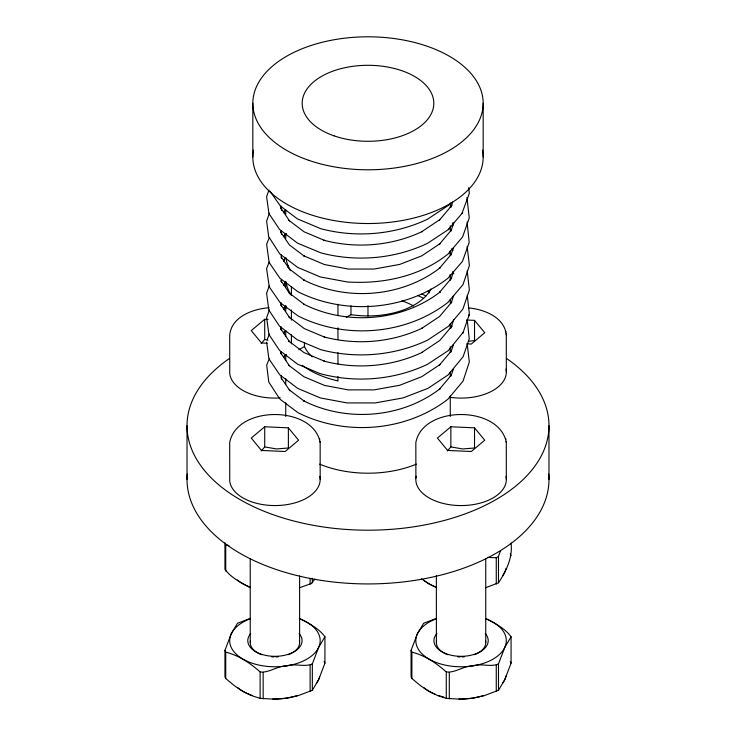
<?xml version="1.0" encoding="UTF-8"?>
<svg xmlns="http://www.w3.org/2000/svg" width="736" height="736" viewBox="0 0 736 736"><rect width="100%" height="100%" fill="white"/><g stroke="black" fill="none" stroke-linecap="round" stroke-linejoin="round"><path stroke-width="1.1" d="M299.607 642.473L299.607 575.948M485.751 642.473L485.751 558.744M320.942 373.86C356.252 383.162 394.441 379.969 427.478 364.329L448.316 350.603L463.165 332.313M468.869 315.735L469.292 313.131L467.231 295.274M452.649 202.05L450.864 207.239L451.278 206.062M450.892 231.168L453.753 222.861M450.947 255.088L453.45 247.811M451.021 279.018L453.523 271.74M453.634 295.66L451.122 302.956L451.849 301.962L439.604 316.462L421.535 328.523L422.197 328.155C391.773 342.553 356.601 345.506 324.088 336.941L324.742 337.189L304.253 328.569L288.862 316.922M453.762 319.608L450.846 328.09L452.042 325.956L439.769 340.501L421.654 352.59L422.363 352.305C391.837 366.749 356.555 369.702 323.941 361.109L324.613 361.275L304.078 352.636L288.641 340.961L289.57 341.78L280.664 328.67L281.336 329.903M453.413 344.752L450.91 352.02L451.398 350.879L439.226 365.304L439.953 364.559L421.792 376.685L399.657 385.278L374.192 389.868L348.202 389.878L324.484 385.397L303.885 376.722L288.402 365.019L289.395 365.774L280.462 352.627L281.216 353.823M462.76 333.491L469.301 314.465M453.505 368.69L450.993 375.976L451.564 374.872L439.364 389.326L440.156 388.645C402.049 418.177 346.509 422.51 303.683 400.844L304.529 401.378L289.202 389.795L289.947 390.807L281.088 377.761M299.304 618.433C308.467 623.061 318.909 628.424 324.926 636.769L324.926 663.173L318.633 679.65L312.34 690.294L298.347 695.575L286.635 698.124L274.933 699.2L260.13 698.372L251.51 695.575L242.935 691.371L234.361 685.676L225.74 678.528L224.931 676.77L224.931 650.366L231.224 633.889L237.516 623.254L250.433 618.332M312.34 690.294L312.34 663.89L318.633 647.413L324.926 636.769M485.447 618.433C494.62 623.061 505.062 628.424 511.069 636.769L511.069 663.173L504.776 679.65L498.484 690.294L484.5 695.575L472.788 698.124L461.076 699.2L446.274 698.372L437.653 695.575L429.079 691.371L420.504 685.676L411.893 678.528L411.074 676.77L411.074 650.366L417.367 633.889L423.66 623.254L436.577 618.332M485.567 587.742L498.484 582.82L498.484 556.425L500.59 550.436M511.069 543.076C512.836 557.428 506.239 571.154 498.484 582.82M498.484 690.294L498.484 663.89L504.776 647.413L511.069 636.769M461.923 213.486L469.292 193.504L468.777 187.708M268.971 189.998L266.607 196.705L268.934 213.541L279.616 229.494L297.537 243.147L320.97 252.899C356.252 262.191 394.422 258.998 427.45 243.368L448.279 229.641L462.732 212.529M269.413 213.136L266.607 221.186L268.668 236.633L279.763 253.865L297.703 267.426L320.408 276.975L347.364 281.971C382.812 284.216 419.962 276.561 448.123 253.948L462.622 236.918L469.255 217.948L466.937 197.487M269.275 237.59L266.634 244.223L269.128 262.439L279.928 278.236L297.878 291.695C344.991 315.496 406.051 310.721 447.957 278.245L462.493 261.308L469.2 242.402L467.047 221.922M283.737 212.741L284.565 210.754L283.682 211.802L285.31 210.284M269.155 262.053L266.598 268.714L269.256 286.884L280.103 302.606L298.062 315.946C345.055 339.692 405.978 334.926 447.773 302.533L462.99 284.657L469.384 265.549L467.139 246.376M283.875 236.661L284.703 234.683L283.875 235.778L286.322 233.505M269.505 285.458L266.598 293.195L268.824 310.049L279.432 326.066L297.335 339.82L320.795 349.674C356.196 359.002 394.505 355.792 427.644 340.115L448.491 326.278L462.889 309.074L469.356 290.012L467.194 270.82M283.572 261.565L284.804 258.594L284.059 259.744M269.44 309.911L266.616 317.667L268.925 334.503L279.597 350.456L297.51 364.118L320.27 373.695M283.654 285.476L284.896 282.504M267.288 339.314L269.468 334.07M283.728 309.387L284.961 306.415L284.363 307.676M269.33 358.487L266.699 365.139L268.76 382.021L279.229 398.158M283.682 333.62L284.51 331.632L283.618 332.69L285.246 331.172M283.811 357.576L284.639 355.589L283.829 356.702L286.276 354.43M299.423 587.742L311.374 583.547L314.861 579.131M268.088 319.452L264.712 319.295L264.712 339.443L261.16 343.574M264.712 426.77L251.252 438.067L261.473 450.441L285.145 451.518L298.604 440.22L288.383 427.846L264.712 426.77L264.712 446.918L261.16 451.039M450.855 426.77L437.396 438.067L447.617 450.441L471.288 451.518L484.748 440.22L474.527 427.846L450.855 426.77L450.855 446.918L447.304 451.039M439.125 220.46L452.088 205.105M448.279 229.641L448.96 228.841M451.389 230.028L439.217 244.444L439.962 243.708L421.802 255.834L399.666 264.436L374.155 269.036L348.202 269.036L324.484 264.546L303.885 255.88L304.695 256.478L289.404 244.922L280.48 231.785L281.253 232.972M451.527 254.003L439.328 268.447L440.128 267.775C402.04 297.307 346.527 301.631 303.71 279.974L304.566 280.499L289.248 268.916M451.674 277.969L439.456 292.45L440.312 291.852C402.114 321.457 346.454 325.79 303.517 304.078L304.419 304.52L289.064 292.91M283.406 308.669L285.862 306.388M264.712 319.295L251.252 330.593L261.473 342.967L267.113 343.224M312.34 663.89C304.732 667.478 294.86 663.081 286.635 665.887C277.444 665.841 269.082 673.081 260.121 671.968C250.212 663.053 238.795 655.436 225.74 652.124L224.931 650.366M498.484 556.425L496.266 557.704L487.701 557.446M498.484 663.89C490.875 667.478 481.004 663.081 472.779 665.887C463.597 665.841 455.225 673.081 446.274 671.968C436.356 663.053 424.948 655.436 411.884 652.124L411.074 650.366M448.436 205.335L427.607 219.172C394.487 234.839 356.206 238.05 320.822 228.721L297.372 218.868L280.361 206.006L270.094 191.296M439.806 219.65L421.682 231.748L422.4 231.454C391.856 245.907 356.555 248.869 323.923 240.267L324.594 240.433L304.051 231.785L288.604 220.11L289.552 220.938L280.646 207.819L281.336 209.061M346.316 317.317L350.971 314.64A65.817 37.996 0 0 0 430.937 289.046M298.853 349.766L304.428 346.546L304.428 343.151M468.28 341.384L474.527 340.529L474.527 320.372L466.633 320.013M269.082 307.749C253.074 308.918 231.509 316.544 229.696 335.082L229.742 370.64A45.246 26.119 0 0 0 280.333 397.909M466.78 343.841L471.288 344.052L484.748 332.746L474.527 320.372M468.464 307.896C483.984 309.359 504.418 317.004 506.294 334.88L506.322 371.873M284.188 308.071L286.019 308.366M264.712 339.443L267.959 340.28M450.855 446.918L462.686 448.951L474.527 447.994L474.527 427.846M264.712 446.918L276.543 448.951L288.383 447.994L288.383 427.846M250.553 587.641C241.39 583.013 230.938 577.659 224.931 569.305L224.931 542.901L225.74 544.649L228.979 545.698M421.829 294.096L425.978 295.936M436.696 587.641L429.079 583.896L421.461 578.836M279.974 399.17L297.905 412.629C345 436.43 406.042 431.655 447.939 399.188L463.018 381.147L469.32 362.011L467.259 344.154M451.26 248.878L453.063 250.295M510.26 553.96L511.069 555.708M510.26 661.425L511.069 663.173M324.116 661.425L324.926 663.173M291.419 295.283L291.198 294.952A82.266 47.5 0 0 1 286.046 282.072M289.993 269.919L281.143 256.882L281.575 258.216L281.134 254.849M289.883 293.857L281.014 280.802L281.529 282.1L281.226 279.855M289.736 317.814L280.848 304.722L281.446 305.992L280.996 302.625M452.336 222.907L453.514 224.83M452.631 271.786L453.808 273.7M506.322 479.338L506.294 442.345C499.072 405.214 422.749 405.223 415.84 442.557L415.886 478.106M320.169 479.338L320.151 442.345C312.929 405.214 236.606 405.223 229.696 442.557L229.742 478.106A45.246 26.119 0 0 0 276.35 505.549A45.246 26.119 0 0 0 319.875 476.468M505.724 331.062L505.862 332.01M506.156 333.914L506.294 334.88M505.724 438.527L505.862 439.484M506.156 441.388L506.294 442.345M319.58 438.527L319.718 439.484M320.004 441.388L320.151 442.345M281.005 205.96L281.603 210.45M281.152 230.966L281.603 234.333M280.996 326.812L281.437 330.17M281.106 351.836L281.41 354.08M281.06 375.746L281.511 379.114M266.653 342.13L268.714 357.576L269.808 360.143L279.781 374.826L297.703 388.387L320.408 397.946L347.024 402.923L375.323 402.923L403.126 397.9L428.048 388.314L448.132 374.909L463.1 356.739L469.237 338.91L467.25 319.718M436.365 575.681L436.384 642.316M250.222 558.449L250.24 642.316M548.982 425.712L548.982 479.449M496.266 557.704L496.266 584.108M496.266 665.169L496.266 691.573M483.175 103.298L483.175 157.026M450.266 202.86L450.266 207.451M450.266 225.777L450.266 230.359M450.266 250.985L450.266 254.426M450.266 299.699L450.266 303.14M450.266 323.757L450.266 328.339M450.266 346.665L450.266 352.397M450.266 371.864L450.266 376.455M450.266 395.922L450.266 416.548M449.3 672.437L449.3 698.841M446.274 671.968L446.274 698.372M411.884 652.124L411.893 678.528M367.982 305.707L367.982 316.057M350.971 305.836L350.971 314.888M337.953 304.299L337.953 315.615M337.953 327.796L337.953 339.379M337.953 352.664L337.953 363.97M337.953 376.4L337.953 380.926L337.18 380.742A82.266 47.5 0 0 1 302.303 365.295M312.34 578.229L312.34 582.82M310.123 578.367L310.123 584.108M310.123 665.169L310.123 691.573M291.419 286.479L291.419 295.532M291.419 309.976L291.419 320.151M291.419 334.843L291.419 343.878M285.734 209.742L285.734 214.323M285.734 233.8L285.734 238.381M285.734 281.373L285.734 287.095M285.734 305.431L285.734 311.153M285.734 330.63L285.734 336.361M285.734 354.688L285.734 360.41M285.734 378.746L285.734 384.468M285.734 402.794L285.734 416.548M263.157 672.437L263.157 698.841M260.121 671.968L260.13 698.372M252.825 103.298L252.825 157.026M225.74 544.649L225.74 571.053M225.74 652.124L225.74 678.528M187.018 425.712L187.018 479.449M506.037 568.348A45.246 26.128 0 0 1 502.541 575.874M435.132 586.831A45.246 26.128 0 0 1 423.448 579.931M299.782 618.82A45.246 26.128 0 0 1 309.019 657.828A45.246 26.128 0 0 1 240.838 657.828A45.246 26.128 0 0 1 250.074 618.82M299.11 633.53A27.149 15.677 0 0 1 274.924 656.328A27.149 15.677 0 0 1 250.746 633.53M299.396 640.844A24.684 14.251 0 0 1 293.259 652.243M292.376 652.777A24.684 14.251 0 0 1 288.365 654.654M278.153 656.834A24.684 14.251 0 0 1 276 656.944M273.856 656.944A24.684 14.251 0 0 1 271.704 656.834M261.492 654.663A24.684 14.251 0 0 1 257.48 652.786M256.588 652.243A24.684 14.251 0 0 1 250.461 640.844M319.672 676.789A45.246 26.128 0 0 1 316.397 683.339M297.556 695.52A45.246 26.128 0 0 1 272.789 698.988M252.31 695.52A45.246 26.128 0 0 1 237.305 687.406M485.926 618.82A45.246 26.128 0 0 1 495.162 657.828A45.246 26.128 0 0 1 426.981 657.828A45.246 26.128 0 0 1 436.218 618.82M485.254 633.53A27.149 15.677 0 0 1 461.076 656.328A27.149 15.677 0 0 1 436.89 633.53M485.539 640.844A24.684 14.251 0 0 1 479.412 652.243M478.52 652.777A24.684 14.251 0 0 1 474.508 654.654M464.296 656.834A24.684 14.251 0 0 1 462.144 656.944M460 656.944A24.684 14.251 0 0 1 457.847 656.834M447.635 654.663A24.684 14.251 0 0 1 443.624 652.786M442.741 652.243A24.684 14.251 0 0 1 436.604 640.844M506.037 675.814A45.246 26.128 0 0 1 502.541 683.339M483.699 695.52A45.246 26.128 0 0 1 458.933 698.988M443.762 697.029A45.246 26.128 0 0 1 438.454 695.52M435.132 694.296A45.246 26.128 0 0 1 423.448 687.406M250.074 587.254A45.246 26.128 0 0 1 237.305 579.931M506.028 476.468A45.246 26.119 0 0 1 460.837 505.568A45.246 26.119 0 0 1 416.18 476.192M506.028 368.994A45.246 26.119 0 0 1 449.65 397.247M506.644 358.542A180.982 104.494 0 0 1 492.2 501.713A180.982 104.494 0 0 1 243.8 501.713A180.982 104.494 0 0 1 229.356 358.542M548.734 473.975A180.982 104.494 0 0 1 368 583.933A180.982 104.494 0 0 1 187.266 473.975M416.355 464.131A82.266 47.5 0 0 1 319.645 464.131M450.064 274.62A82.266 47.5 0 0 1 450.156 280.425M287.84 267.251A82.266 47.5 0 0 1 288.54 265.641M417.505 295.421A82.266 47.5 0 0 1 423.044 298.052M312.184 356.84A65.817 37.996 0 0 1 311.586 356.279M311.006 355.709A65.817 37.996 0 0 1 304.428 346.546M401.893 300.785A65.817 37.996 0 0 1 413.715 306.02M482.54 150.08A115.175 66.498 0 0 1 368 223.523A115.175 66.498 0 0 1 253.46 150.08M450.064 251.114A82.266 47.5 0 0 1 450.257 255.254M290.692 270.673A82.266 47.5 0 0 1 285.936 257.738M428.122 291.024A65.817 37.996 0 0 1 429.438 292.864M308.678 160.292A115.175 66.498 0 0 0 483.156 104.457A115.175 66.498 0 0 0 312.165 45.135A115.175 66.498 0 0 0 308.678 160.292M334.107 135.866A65.817 37.996 0 0 0 433.798 103.96A65.817 37.996 0 0 0 336.094 70.058A65.817 37.996 0 0 0 334.107 135.866"/></g></svg>
